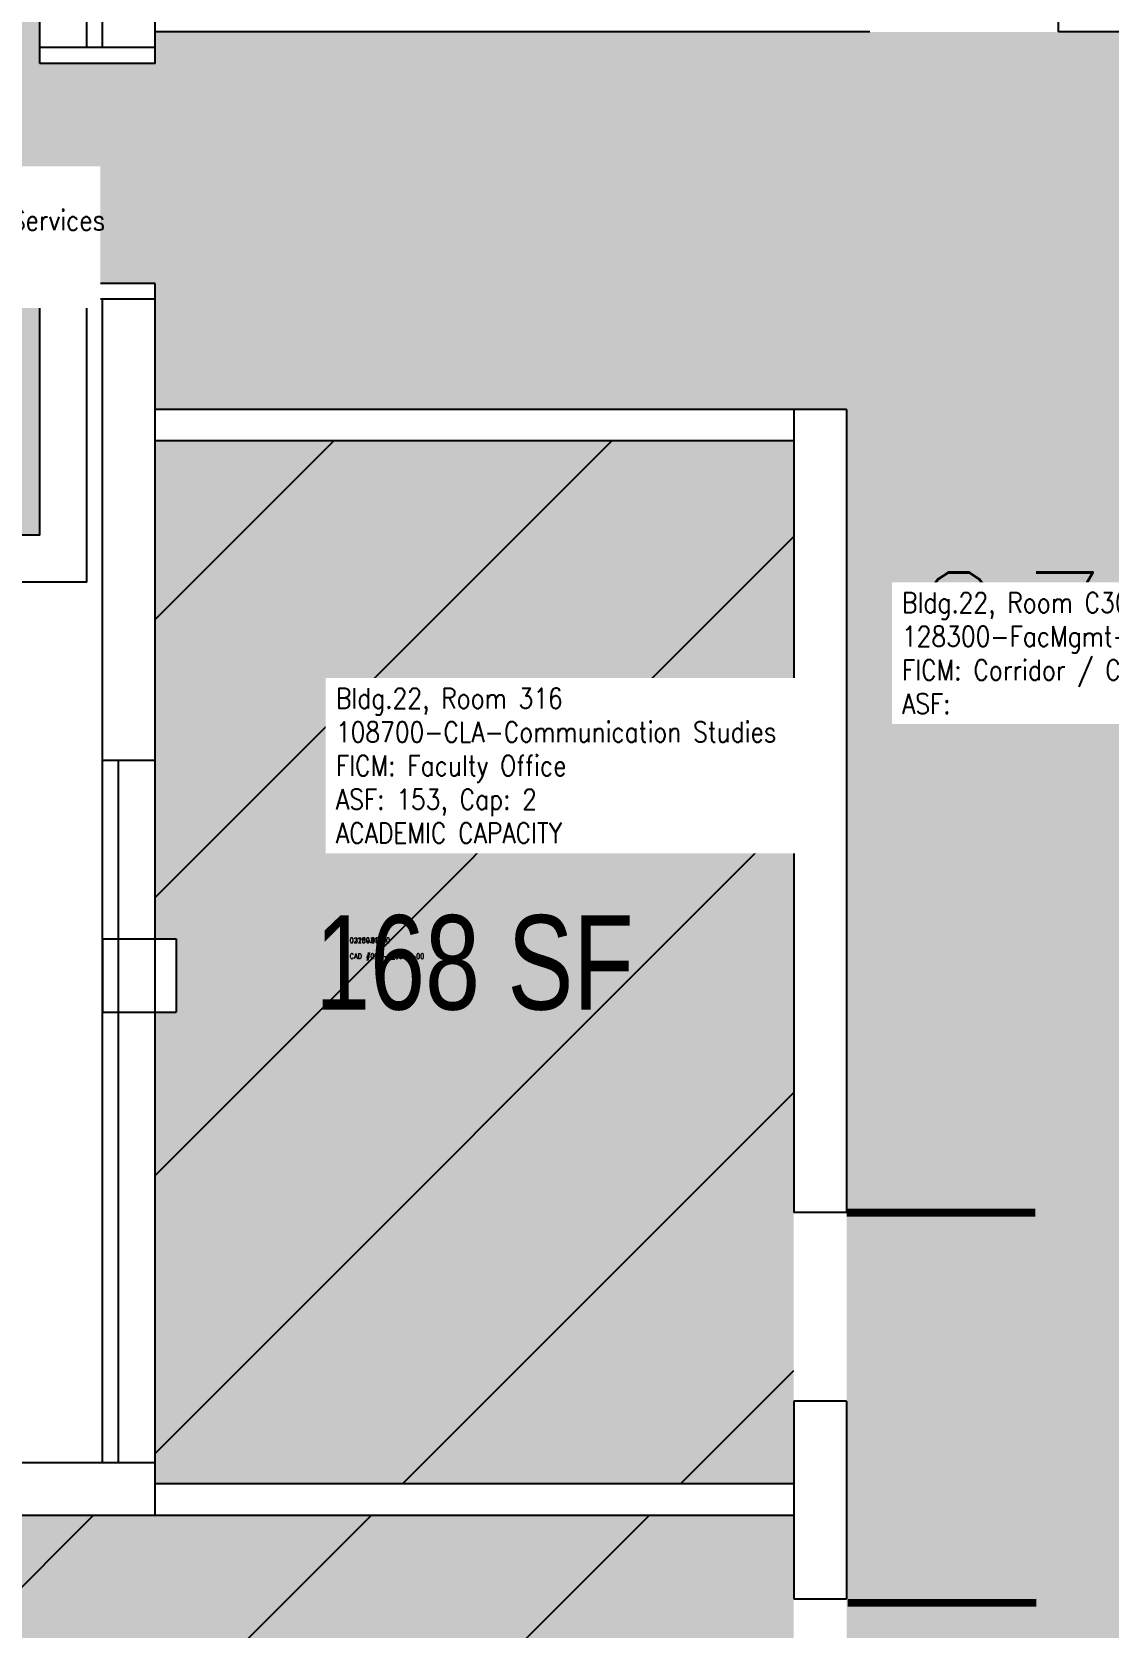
# Model space of a CAD drawing. Header units: inches. Extents: x 0 to 798, y -75 to 2404.
# Drawn here: x 222.5 to 428, y 1485.5 to 1790 of the extents above; entities that cross this region are included whole.
import ezdxf
from ezdxf.enums import TextEntityAlignment as Align

# ---------------------------------------------------------------- set-up
doc = ezdxf.new("R2010")
doc.units = ezdxf.units.IN
doc.header["$LTSCALE"] = 100
doc.header["$MEASUREMENT"] = 0
doc.layers.get('0').update_dxf_attribs({"linetype": 'CONTINUOUS'})
for name, color, linetype in [('A-COLS', 5, 'CONTINUOUS'), ('A-DOOR', 2, 'CONTINUOUS'), ('A-GLAZ', 1, 'CONTINUOUS'), ('A-GLAZ-SILL', 2, 'CONTINUOUS'), ('A-IDEN-CNUM', 7, 'CONTINUOUS'), ('A-IDEN-RNUM', 7, 'CONTINUOUS'), ('A-IDEN-SNUM', 4, 'CONTINUOUS'), ('A-IDEN-VNUM', 4, 'CONTINUOUS'), ('A-WALL', 5, 'CONTINUOUS'), ('AREA-TEXT', 3, 'CONTINUOUS'), ('Rooms-Capacity', 4, 'CONTINUOUS'), ('Rooms-Category-Color', 7, 'CONTINUOUS'), ('Rooms-College-Color', 7, 'CONTINUOUS'), ('Rooms-Department-Color', 7, 'CONTINUOUS'), ('Rooms-Division-Color', 7, 'CONTINUOUS'), ('Rooms-Information', 7, 'CONTINUOUS')]:
    doc.layers.add(name, color=color, linetype=linetype)
doc.styles.add('AREA', font='arial.ttf', dxfattribs={"width": 0.75, "height": 24})
doc.styles.add('ROOMSNUMBER', font='TXT.SHX', dxfattribs={"height": 0.03})
doc.styles.add('ROOMVNUMBER', font='simplex.shx', dxfattribs={"width": 0.85})

# ---------------------------------------------------------------- blocks, each defined once
blk = doc.blocks.new('COLUMN')
at = {"layer": 'A-COLS'}
for p, q in [((-10, 7), (4, 7)), ((-10, 7), (-10, -7)), ((4, 7), (4, -7)), ((-10, -7), (4, -7))]:
    blk.add_line(p, q, dxfattribs=at)

msp = doc.modelspace()

# ---------------------------------------------------------------- hatches: boundary and pattern name
at = {"layer": 'Rooms-Capacity'}
h = msp.add_hatch(dxfattribs=at)
h.set_pattern_fill('ANSI31', color=256, scale=300, style=0)
h.paths.add_polyline_path([(246, 1712), (367.89, 1712), (367.89, 1513), (246, 1513), (246, 1603), (250, 1603), (250, 1617), (246, 1617)])
h = msp.add_hatch(dxfattribs=at)
h.set_pattern_fill('ANSI31', color=256, scale=300, style=0)
h.paths.add_polyline_path([(367.89, 1507), (367.89, 1162.5), (129.96, 1162.5), (129.96, 1507)])
at = {"layer": 'Rooms-Category-Color', "true_color": 0xadadad}
for points in [[(137, 1826), (224, 1826), (224, 1694), (137, 1694)], [(224, 1742), (224, 1784), (246, 1784), (246, 1787), (246, 1790), (473.96, 1790), (473.96, 1430.57), (473.96, 47.91), (377.96, 47.91), (377.96, 1718), (246, 1718), (246, 1742)]]:
    msp.add_hatch(color=253, dxfattribs=at).paths.add_polyline_path(points)
at = {"layer": 'Rooms-Category-Color', "true_color": 0xfa9ba3}
msp.add_hatch(color=241, dxfattribs=at).paths.add_polyline_path([(246, 1712), (367.89, 1712), (367.89, 1513), (246, 1513), (246, 1603), (250, 1603), (250, 1617), (246, 1617)])
at = {"layer": 'Rooms-Category-Color', "true_color": 0xffff64}
msp.add_hatch(color=51, dxfattribs=at).paths.add_polyline_path([(367.89, 1507), (367.89, 1162.5), (129.96, 1162.5), (129.96, 1507)])
at = {"layer": 'Rooms-College-Color', "true_color": 0xadadad}
for points in [[(137, 1826), (224, 1826), (224, 1694), (137, 1694)], [(224, 1742), (224, 1784), (246, 1784), (246, 1787), (246, 1790), (473.96, 1790), (473.96, 1430.57), (473.96, 47.91), (377.96, 47.91), (377.96, 1718), (246, 1718), (246, 1742)]]:
    msp.add_hatch(color=253, dxfattribs=at).paths.add_polyline_path(points)
at = {"layer": 'Rooms-College-Color', "true_color": 0xb2d6e9}
msp.add_hatch(color=254, dxfattribs=at).paths.add_polyline_path([(246, 1712), (367.89, 1712), (367.89, 1513), (246, 1513), (246, 1603), (250, 1603), (250, 1617), (246, 1617)])
at = {"layer": 'Rooms-College-Color', "true_color": 0xffff64}
msp.add_hatch(color=51, dxfattribs=at).paths.add_polyline_path([(367.89, 1507), (367.89, 1162.5), (129.96, 1162.5), (129.96, 1507)])
at = {"layer": 'Rooms-Department-Color', "true_color": 0xacacac}
for points in [[(137, 1826), (224, 1826), (224, 1694), (137, 1694)], [(224, 1742), (224, 1784), (246, 1784), (246, 1787), (246, 1790), (473.96, 1790), (473.96, 1430.57), (473.96, 47.91), (377.96, 47.91), (377.96, 1718), (246, 1718), (246, 1742)]]:
    msp.add_hatch(color=253, dxfattribs=at).paths.add_polyline_path(points)
at = {"layer": 'Rooms-Department-Color', "true_color": 0xb2d6e9}
msp.add_hatch(color=254, dxfattribs=at).paths.add_polyline_path([(246, 1712), (367.89, 1712), (367.89, 1513), (246, 1513), (246, 1603), (250, 1603), (250, 1617), (246, 1617)])
at = {"layer": 'Rooms-Department-Color', "true_color": 0x003fff}
msp.add_hatch(color=160, dxfattribs=at).paths.add_polyline_path([(367.89, 1507), (367.89, 1162.5), (129.96, 1162.5), (129.96, 1507)])
at = {"layer": 'Rooms-Division-Color', "true_color": 0xadadad}
for points in [[(137, 1826), (224, 1826), (224, 1694), (137, 1694)], [(224, 1742), (224, 1784), (246, 1784), (246, 1787), (246, 1790), (473.96, 1790), (473.96, 1430.57), (473.96, 47.91), (377.96, 47.91), (377.96, 1718), (246, 1718), (246, 1742)]]:
    msp.add_hatch(color=253, dxfattribs=at).paths.add_polyline_path(points)
at = {"layer": 'Rooms-Division-Color', "true_color": 0xb2d6e9}
msp.add_hatch(color=254, dxfattribs=at).paths.add_polyline_path([(246, 1712), (367.89, 1712), (367.89, 1513), (246, 1513), (246, 1603), (250, 1603), (250, 1617), (246, 1617)])
at = {"layer": 'Rooms-Division-Color', "true_color": 0x003fff}
msp.add_hatch(color=160, dxfattribs=at).paths.add_polyline_path([(367.89, 1507), (367.89, 1162.5), (129.96, 1162.5), (129.96, 1507)])

# ---------------------------------------------------------------- linework, layer by layer
at = {"layer": 'A-DOOR'}
for points in [[(377.96, 1564.76, 1.5, 1.5, 0), (413.96, 1564.76, 0, 0, 0), (413.96, 1564.01, 0, 0, -0.414214), (376.46, 1529.51, 0, 0, -0.414214)], [(378.18, 1490.31, 1.5, 1.5, 0), (414.18, 1490.31, 0, 0, 0), (414.18, 1489.56, 0, 0, -0.414214), (376.68, 1455.06, 0, 0, -0.414214)]]:
    msp.add_lwpolyline(points, format="xyseb", dxfattribs=at)
at = {"layer": 'A-GLAZ'}
msp.add_line((239, 1517), (239, 1651), dxfattribs=at)
at = {"layer": 'A-GLAZ-SILL'}
for p, q in [((236, 1517), (236, 1651)), ((246, 1517), (246, 1651))]:
    msp.add_line(p, q, dxfattribs=at)
at = {"layer": 'A-WALL'}
for p, q in [((236, 1787), (236, 1984.7)), ((246, 1787), (246, 1984.7)), ((233, 1787), (233, 1835)), ((224, 1784), (224, 1826)), ((418.39, 1790), (418.39, 1796)), ((382.39, 1790), (246, 1790)), ((433.01, 1790), (418.39, 1790)), ((246, 1787), (224, 1787)), ((246, 1787), (236, 1787)), ((246, 1784), (246, 1787)), ((246, 1784), (224, 1784)), ((224, 1694), (224, 1742)), ((246, 1742), (224, 1742)), ((246, 1739), (246, 1742)), ((246, 1739), (224, 1739)), ((233, 1685), (233, 1739)), ((236, 1651), (236, 1739)), ((246, 1739), (236, 1739)), ((246, 1651), (246, 1739)), ((367.89, 1718), (246, 1718)), ((377.96, 1718), (367.89, 1718)), ((367.89, 1718), (367.89, 1564.76)), ((377.96, 1718), (377.96, 1564.76)), ((367.89, 1712), (246, 1712)), ((224, 1694), (137, 1694)), ((233, 1685), (128, 1685)), ((246, 1651), (236, 1651)), ((377.96, 1564.76), (367.89, 1564.76)), ((377.96, 1528.76), (367.89, 1528.76)), ((367.89, 1528.76), (367.89, 1491.06)), ((377.96, 1528.76), (377.96, 1491.06)), ((246, 1517), (76, 1517)), ((246, 1507), (246, 1517)), ((367.89, 1513), (246, 1513)), ((246, 1507), (130, 1507)), ((367.89, 1507), (246, 1507)), ((367.89, 1491.06), (377.96, 1491.06))]:
    msp.add_line(p, q, dxfattribs=at)

# ---------------------------------------------------------------- block references
at = {"xscale": 0.9999999962747097, "yscale": 0.9999999962747097, "zscale": 0.9999999962747097}
msp.add_blockref('COLUMN', (246, 1610), dxfattribs=at)

# ---------------------------------------------------------------- texts
at = {"layer": 'A-IDEN-CNUM', "style": 'ROOMSNUMBER', "width": 0.85}
for s, p in [('CAD #022-0_C301-00', (420, 1666.71)), ('CAD #022-0_0316-00', (283.14, 1613.2))]:
    msp.add_text(s, height=1, dxfattribs=at).set_placement(p)
at = {"layer": 'A-IDEN-RNUM', "style": 'ROOMSNUMBER', "width": 0.85}
for s, p in [('C301-00', (420, 1669.71)), ('0316-00', (283.14, 1616.2))]:
    msp.add_text(s, height=1, dxfattribs=at).set_placement(p)
at = {"layer": 'A-IDEN-SNUM', "style": 'ROOMSNUMBER', "width": 0.85}
for s, p in [('0220C30100', (420, 1669.71)), ('0220031600', (283.14, 1616.2))]:
    msp.add_text(s, height=1, dxfattribs=at).set_placement(p)
at = {"layer": 'A-IDEN-VNUM', "style": 'ROOMVNUMBER', "width": 0.85}
for s, p in [('C301', (388.53, 1659.9)), ('316', (280.51, 1635.24))]:
    msp.add_text(s, height=27, dxfattribs=at).set_placement(p)
at = {"layer": 'AREA-TEXT', "style": 'AREA', "width": 0.75}
msp.add_text('168 SF', height=18, dxfattribs=at).set_placement((306.94, 1612.5), align=Align.MIDDLE_CENTER)

# ---------------------------------------------------------------- next in the draw order: texts
at = {"layer": 'Rooms-Information', "width": 86.4, "attachment_point": 7, "style": 'ROOMVNUMBER', "bg_fill": 3, "box_fill_scale": 1.5, "bg_fill_color": 256, "bg_fill_true_color": 13158600, "bg_fill_transparency": 0}
for s, insert, char_height in [('Bldg.22, Room E301^M^J128006-FacMgmt-Engineering Services^M^JFICM: Elevator^M^JASF: ', (147.24, 1739.29), 3.8571), ('Bldg.22, Room C301^M^J128300-FacMgmt-Custodial Services^M^JFICM: Corridor / Circulation^M^JASF: ', (388.53, 1659.9), 3.8571), ('Bldg.22, Room 316^M^J108700-CLA-Communication Studies^M^JFICM: Faculty Office^M^JASF: 153, Cap: 2^M^JACADEMIC CAPACITY', (280.51, 1635.24), 3.85714)]:
    msp.add_mtext(s, dxfattribs=dict(at, insert=insert, char_height=char_height))

doc.saveas('drawing.dxf')
